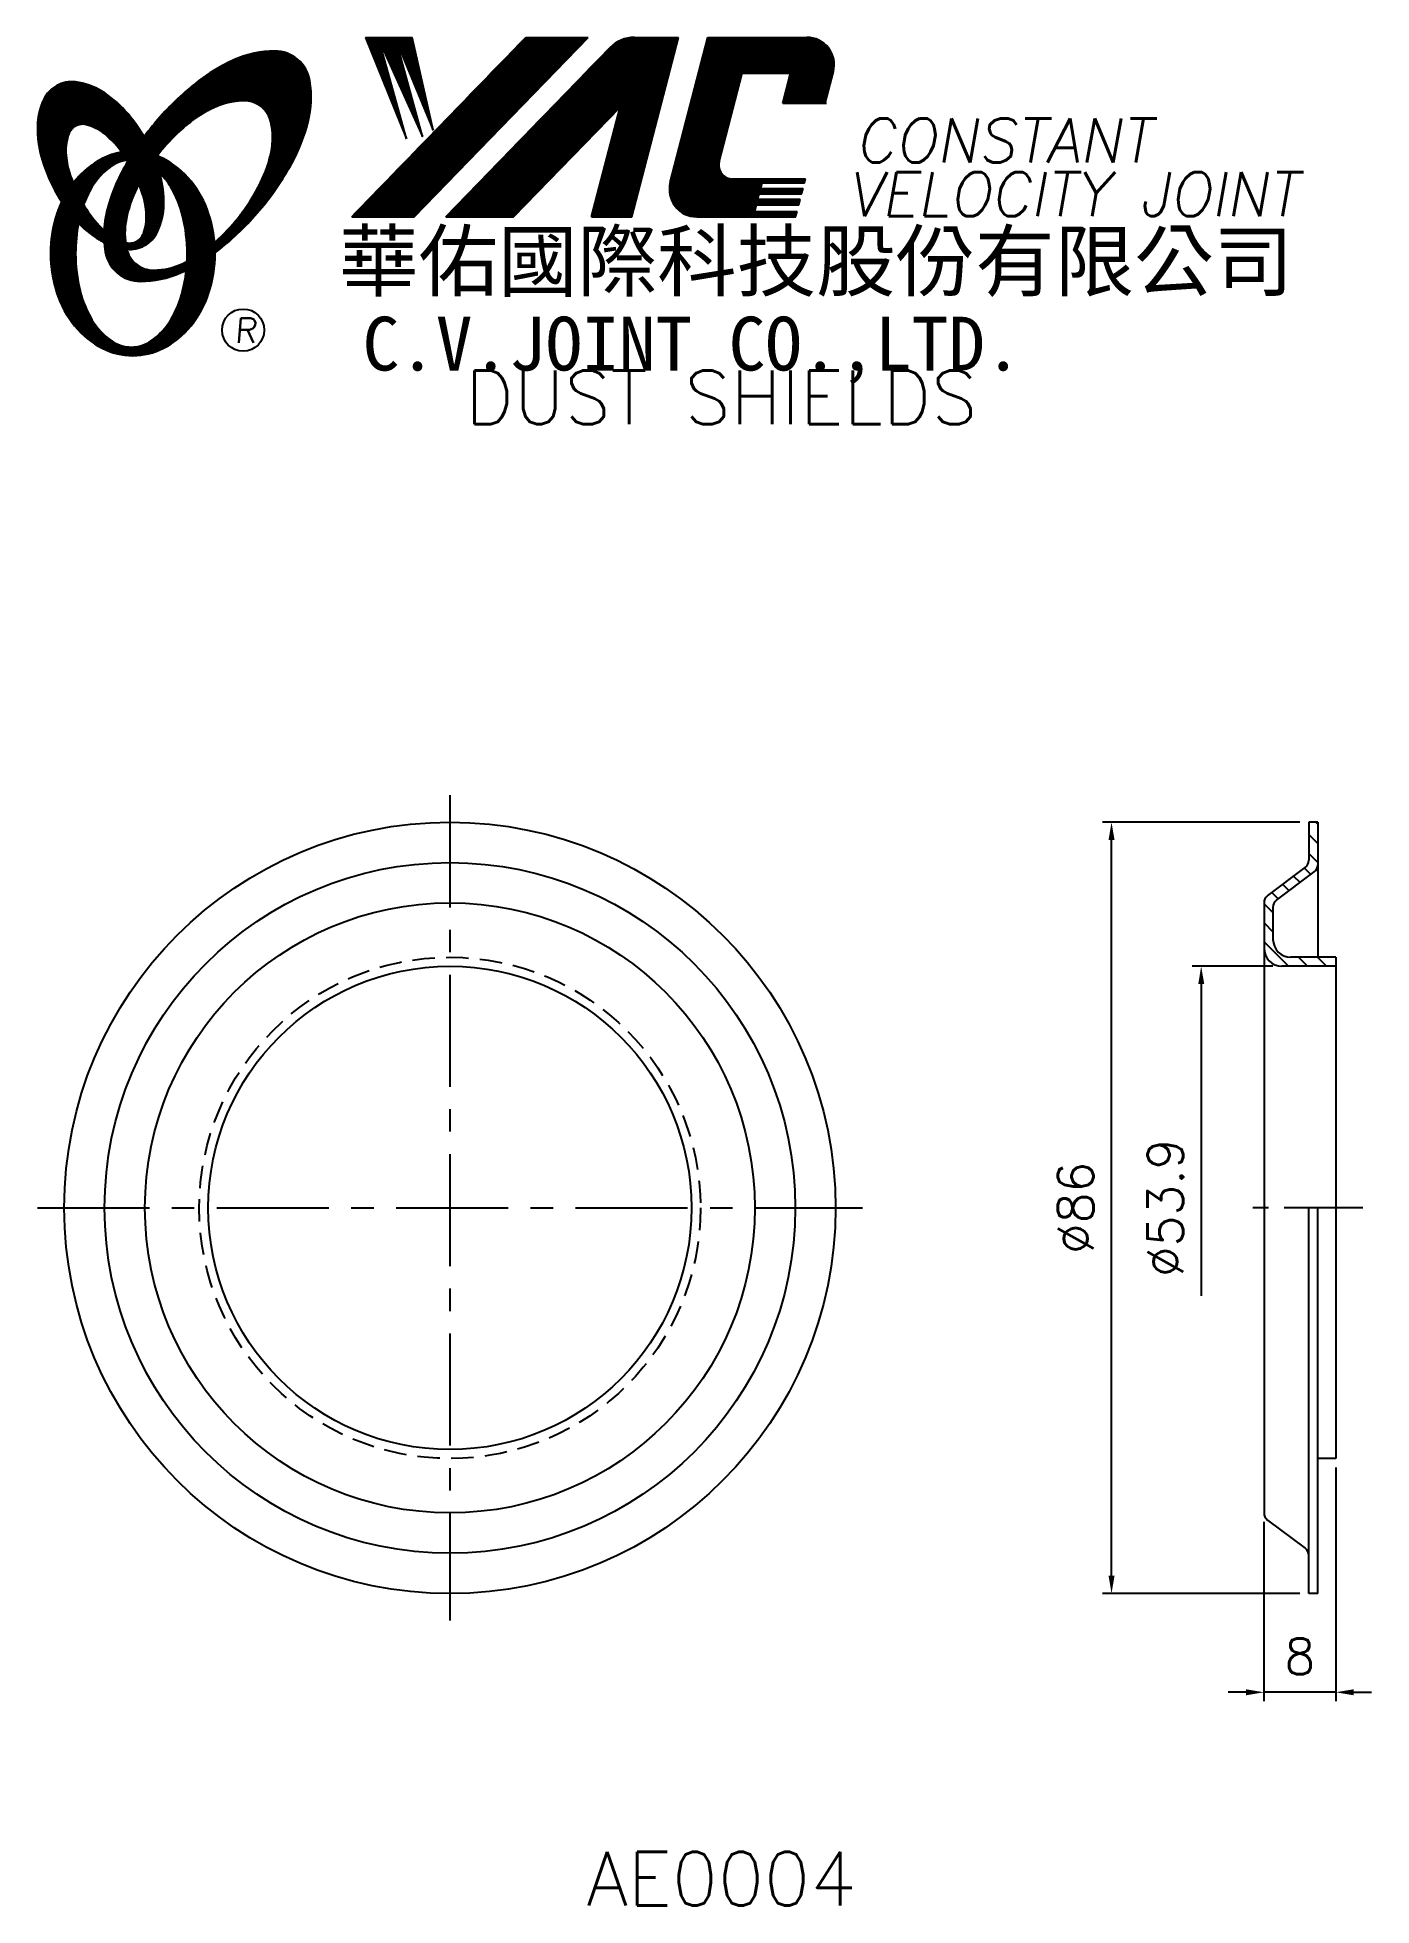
# Model space of a CAD drawing. Extents: x 576 to 724, y 240 to 449.
import ezdxf
from ezdxf.enums import TextEntityAlignment as Align

# ---------------------------------------------------------------- set-up
doc = ezdxf.new("R2010")
doc.units = 0
doc.header["$LTSCALE"] = 10
doc.header["$MEASUREMENT"] = 0
doc.linetypes.add('CENTER', pattern=[2, 1.25, -0.25, 0.25, -0.25])
doc.linetypes.add('HIDDEN', pattern=[0.375, 0.25, -0.125])
doc.layers.get('0').update_dxf_attribs({"linetype": 'CONTINUOUS'})
doc.layers.get('DEFPOINTS').update_dxf_attribs({"linetype": 'CONTINUOUS'})
doc.layers.add('4', color=7, linetype='CONTINUOUS')
doc.styles.add('CHINA', font='KAIU.TTF')
doc.styles.add('ITALICC', font='simplex.shx')
doc.dimstyles.new('STANDARD$0', dxfattribs={"dimtxt": 4, "dimasz": 2, "dimexe": 1, "dimexo": 1, "dimgap": 2, "dimtad": 1, "dimdec": 4, "dimzin": 10, "dimtxsty": 'ITALICC', "dimcen": 2, "dimclrd": 5, "dimclre": 5, "dimclrt": 18, "dimaunit": 1, "dimazin": 3, "dimtp": 0.1, "dimtfac": 0.7, "dimtdec": 4, "dimtmove": 0, "dimatfit": 3, "dimtolj": 1, "dimtzin": 10})
pattern_1 = [(45, (645.057578, 204.776148), (-0.00727476112, 0.00727476112), [])]
pattern_2 = [(45, (476.467032, 241.080557), (-0.00883883476, 0.00883883476), [])]

# ---------------------------------------------------------------- blocks, each defined once
blk = doc.blocks.new('*D4')
at = {"color": 5, "linetype": 'BYBLOCK'}
for p, q in [((713.27, 344.96), (704.27, 344.96)), ((705.27, 342.96), (705.27, 308.21))]:
    blk.add_line(p, q, dxfattribs=at)
blk.add_solid([(704.94, 342.96), (705.61, 342.96), (705.27, 344.96)], dxfattribs=at)
at = {"layer": 'DEFPOINTS', "color": 0, "linetype": 'BYBLOCK'}
for p in [(705.27, 344.96), (714.27, 344.96), (712.27, 291.08)]:
    blk.add_point(p, dxfattribs=at)
at = {"color": 18, "linetype": 'BYBLOCK', "insert": (701.27, 318.02), "char_height": 4, "attachment_point": 5, "rotation": 90, "style": 'ITALICC'}
blk.add_mtext('\\A1;∅53.9', dxfattribs=at)
blk = doc.blocks.new('*D5')
at = {"color": 5, "linetype": 'BYBLOCK'}
for p, q in [((716.27, 361.02), (694.27, 361.02)), ((695.27, 277.02), (695.27, 359.02)), ((716.27, 275.02), (694.27, 275.02))]:
    blk.add_line(p, q, dxfattribs=at)
for points in [[(694.94, 359.02), (695.61, 359.02), (695.27, 361.02)], [(694.94, 277.02), (695.61, 277.02), (695.27, 275.02)]]:
    blk.add_solid(points, dxfattribs=at)
at = {"layer": 'DEFPOINTS', "color": 0, "linetype": 'BYBLOCK'}
for p in [(695.27, 361.02), (717.27, 361.02), (717.27, 275.02)]:
    blk.add_point(p, dxfattribs=at)
at = {"color": 18, "linetype": 'BYBLOCK', "insert": (691.27, 318.02), "char_height": 4, "attachment_point": 5, "rotation": 90, "style": 'ITALICC'}
blk.add_mtext('\\A1;∅86', dxfattribs=at)
blk = doc.blocks.new('*D6')
at = {"color": 5, "linetype": 'BYBLOCK'}
for p, q in [((720.27, 289.08), (720.27, 263.02)), ((712.27, 283.02), (712.27, 263.02)), ((710.27, 264.02), (708.27, 264.02)), ((720.27, 264.02), (712.27, 264.02)), ((722.27, 264.02), (724.27, 264.02))]:
    blk.add_line(p, q, dxfattribs=at)
for points in [[(710.27, 264.35), (710.27, 263.68), (712.27, 264.02)], [(722.27, 264.35), (722.27, 263.68), (720.27, 264.02)]]:
    blk.add_solid(points, dxfattribs=at)
at = {"layer": 'DEFPOINTS', "color": 0, "linetype": 'BYBLOCK'}
for p in [(720.27, 290.08), (712.27, 284.02), (712.27, 264.02)]:
    blk.add_point(p, dxfattribs=at)
at = {"color": 18, "linetype": 'BYBLOCK', "insert": (716.27, 268.02), "char_height": 4, "attachment_point": 5, "style": 'ITALICC'}
blk.add_mtext('\\A1;8', dxfattribs=at)

msp = doc.modelspace()

# ---------------------------------------------------------------- hatches: boundary and pattern name
at = {"layer": '4', "linetype": 'CONTINUOUS'}
h = msp.add_hatch(dxfattribs=at)
h.set_pattern_fill('ANSI31', color=5, scale=0.1, style=0)
h.set_pattern_definition(pattern_2)
h.paths.add_polyline_path([(636.92574, 448.51154), (629.96843, 448.51154), (610.55182, 428.50778), (617.50913, 428.50778)])
h.paths.add_polyline_path([(640.47263, 440.74597), (637.29226, 428.50778), (641.77324, 428.50778), (646.97168, 448.51154), (642.07495, 448.51154, 0.202785967), (639.34088, 447.35512), (621.04674, 428.50778), (628.59366, 428.50778)])
h.paths.add_polyline_path([(654.09974, 444.51312), (659.49345, 444.51312), (658.62444, 441.16911), (663.34126, 441.16911), (664.25797, 444.69667, 0.490800957), (661.30777, 448.51154), (650.27346, 448.51154), (646.0664, 432.32265, 0.490800957), (649.0166, 428.50778), (660.05092, 428.50778), (660.20537, 429.10209), (655.48855, 429.10209), (655.68191, 429.84618), (660.39873, 429.84618), (660.55729, 430.45631), (655.84047, 430.45631), (656.00171, 431.07678), (660.71854, 431.07678), (660.87472, 431.67777), (656.1579, 431.67777), (656.3147, 432.28115), (661.03152, 432.28115), (661.14825, 432.73035), (653.0085, 432.73035, -0.490800957), (651.5334, 434.63778)])
h = msp.add_hatch(dxfattribs=at)
h.set_pattern_fill('ANSI31', color=1, scale=0.1, style=0)
h.set_pattern_definition(pattern_2)
h.paths.add_polyline_path([(617.2838, 448.51154), (612.10647, 448.51154), (616.67724, 437.2078), (613.6113, 448.16578), (618.44604, 437.44346), (615.49803, 448.16578), (619.62525, 438.15043)])
h = msp.add_hatch(dxfattribs=at)
h.set_pattern_fill('ANSI31', color=5, scale=0.082305, style=0)
h.set_pattern_definition([(45, (476.467032, 241.080557), (-0.00727476112, 0.00727476112), [])])
h.paths.add_polyline_path([(598.5025, 441.44906, -0.172879177), (600.44398, 440.7905, -0.172879177), (601.53127, 439.05244, -0.104527385), (601.55905, 435.72425, -0.065680101), (600.38952, 432.3223, -0.051823203), (597.9491, 428.47991, -0.044272532), (595.27413, 425.65357, -0.020203161), (595.32771, 424.51565, 0.006517006), (595.73226, 424.82773, 0.049863361), (600.28569, 429.24079, 0.049863361), (603.87533, 434.46796, 0.063682799), (605.69637, 439.0953, 0.103597411), (605.88567, 443.67928, 0.177892575), (604.53706, 446.04955, 0.177892575), (601.97467, 446.98288, 0.103597411), (597.48687, 446.02983, 0.063682799), (593.22913, 443.46076, 0.049863361), (588.6757, 439.0477, 0.016070017), (587.40501, 437.44139, -0.007061632), (587.65229, 437.00435, -0.031648676), (588.60487, 434.96778, -0.008069351), (589.03678, 435.53209, -0.051823203), (592.21515, 438.79054, -0.065680101), (595.25708, 440.7109, -0.104527385)])
h.paths.add_polyline_path([(585.42683, 428.28774, -0.065680101), (586.59637, 431.6897, -0.006063428), (586.84031, 432.16471, 0.027613469), (586.11347, 433.75278, 0.017011252), (585.58005, 434.68776, 0.007829282), (585.08607, 433.82053, 0.063682799), (583.26502, 429.19319, 0.103597411), (583.07572, 424.60922, 0.177892575), (584.42433, 422.23894, 0.177892575), (586.98672, 421.30561, 0.103597411), (591.47452, 422.25866, 0.008811776), (592.10149, 422.54873, 0.013922709), (592.17881, 423.51854, -0.009086703), (591.7288, 423.3011, -0.104527385), (588.48338, 422.56293, -0.172879177), (586.5419, 423.2215, -0.172879177), (585.45461, 424.95955, -0.104527385)])
h = msp.add_hatch(dxfattribs=at)
h.set_pattern_fill('ANSI31', color=3, scale=0.082305, style=0)
h.set_pattern_definition(pattern_1)
h.paths.add_polyline_path([(582.706, 442.4999, 0.106488277), (579.76412, 443.53847, 0.158297415), (577.67392, 443.14343, 0.158297415), (576.21459, 441.59574, 0.106488277), (575.50378, 438.55797, 0.071723199), (575.92182, 435.24501, 0.058080454), (577.46681, 431.42963, 0.058080454), (579.84785, 428.07184, 0.071723199), (582.41309, 425.93408, 0.020895977), (582.95328, 425.63209, -0.030777155), (582.93737, 427.00831, -0.042059526), (581.84102, 428.17107, -0.04691039), (580.22185, 430.65222, -0.04691039), (579.09357, 433.39171, -0.060581117), (578.69147, 435.65378, -0.10187153), (579.00309, 437.74198, -0.185892489), (579.78318, 438.63362, -0.185892489), (580.95982, 438.77174, -0.10187153), (582.85747, 437.8462, -0.060581117), (584.49431, 436.23393, -0.04691039), (586.11347, 433.75278, -0.04691039), (587.24175, 431.0133, -0.060581117), (587.64385, 428.75123, -0.10187153), (587.33223, 426.66303, -0.185892489), (586.55214, 425.77139, -0.185892489), (585.3755, 425.63327, -0.002013383), (585.3347, 425.64389, 0.021593804), (585.45461, 424.95955, 0.006477741), (585.47261, 424.88252, 0.14950097), (587.44517, 425.29055, 0.158297415), (588.9045, 426.83824, 0.106488277), (589.61532, 429.87601, 0.071723199), (589.19727, 433.18897, 0.058080454), (587.65229, 437.00435, 0.058080454), (585.27124, 440.36215, 0.071723199)])
h = msp.add_hatch(dxfattribs=at)
h.set_pattern_fill('ANSI31', color=1, scale=0.082305, style=0)
h.set_pattern_definition(pattern_1)
h.paths.add_polyline_path([(583.79962, 434.17645, -0.120168026), (585.49142, 434.82984, 0.016865385), (584.89165, 435.71258, 0.076648372), (582.73543, 434.99366, 0.104809576), (579.65097, 432.48056, 0.005838257), (579.48403, 432.26836, 0.028089978), (580.22185, 430.65222, 0.014237292), (580.66398, 429.86718, -0.045767751), (581.58916, 431.80402, -0.106890197)])
h.paths.add_polyline_path([(579.76826, 424.42183, -0.048711043), (580.09836, 427.80217, -0.007865741), (579.84785, 428.07184, -0.037695478), (578.21198, 430.1906, 0.03042545), (577.68665, 428.88662, 0.080710289), (576.96122, 424.42183, 0.080710289), (577.68665, 419.95704, 0.089265679), (579.65097, 416.3631, 0.104809576), (582.73543, 413.85, 0.11926607), (586.14462, 413.02506, 0.11926607), (589.55381, 413.85, 0.104809576), (592.63827, 416.3631, 0.089265679), (594.60259, 419.95704, 0.080710289), (595.32803, 424.42183, 0.080710289), (594.60259, 428.88662, 0.089265679), (592.63827, 432.48056, 0.104809576), (589.55381, 434.99366, 0.025513357), (588.86058, 435.30641, 0.004818181), (588.60487, 434.96778, -0.023722145), (589.14609, 433.37103, -0.065307489), (590.38127, 431.80402, -0.073950765), (591.69372, 428.60629, -0.060532391), (592.20218, 424.42183, -0.060532391), (591.69372, 420.23737, -0.073950765), (590.38127, 417.03964, -0.106890197), (588.17081, 414.66721, -0.153118262), (585.98522, 413.98183, -0.153118262), (583.79962, 414.66721, -0.106890197), (581.58916, 417.03964, -0.073950765), (580.27671, 420.23737, -0.060532391)])
h = msp.add_hatch(dxfattribs=at)
h.set_pattern_fill('ANSI31', color=5, scale=12, angle=90, style=0)
h.set_pattern_definition([(135, (488.306, 240.7296), (-1.06066, -1.06066), [])])
h.paths.add_polyline_path([(713.27461, 347.95745), (713.27461, 351.51745, -0.236067977), (713.67461, 352.31745), (717.87461, 355.46745, 0.236067977), (718.27461, 356.26745), (718.27461, 361.01745), (717.27461, 361.01745), (717.27461, 356.76745, -0.236067977), (716.87461, 355.96745), (712.67461, 352.81745, 0.236067977), (712.27461, 352.01745), (712.27461, 346.95745, 0.414213562), (714.27461, 344.95745), (720.27461, 344.95745), (720.27461, 345.95745), (715.27461, 345.95745, -0.414213562)])

# ---------------------------------------------------------------- linework, layer by layer
at = {"layer": '4', "color": 5, "linetype": 'CONTINUOUS'}
for p, q in [((610.55182, 428.50778), (629.96843, 448.51154)), ((617.50913, 428.50778), (636.92574, 448.51154)), ((629.96843, 448.51154), (636.92574, 448.51154)), ((641.77324, 428.50778), (646.97168, 448.51154)), ((642.07495, 448.51154), (646.97168, 448.51154)), ((646.0664, 432.32265), (650.27346, 448.51154)), ((650.27346, 448.51154), (661.30777, 448.51154)), ((621.04674, 428.50778), (639.34088, 447.35512)), ((651.5334, 434.63778), (654.09974, 444.51312)), ((654.09974, 444.51312), (659.49345, 444.51312)), ((658.62444, 441.16911), (659.49345, 444.51312)), ((663.34126, 441.16911), (664.25797, 444.69667)), ((628.59366, 428.50778), (640.47263, 440.74597)), ((637.29226, 428.50778), (640.47263, 440.74597)), ((658.62444, 441.16911), (663.49169, 441.16911)), ((653.0085, 432.73035), (661.14825, 432.73035)), ((656.1579, 431.67777), (656.3147, 432.28115)), ((656.1579, 431.67777), (660.87472, 431.67777)), ((656.3147, 432.28115), (661.03152, 432.28115)), ((660.71854, 431.07678), (660.87472, 431.67777)), ((661.03152, 432.28115), (661.14825, 432.73035)), ((655.48855, 429.10209), (655.68191, 429.84618)), ((655.48855, 429.10209), (660.20537, 429.10209)), ((655.68191, 429.84618), (660.39873, 429.84618)), ((655.84047, 430.45631), (656.00171, 431.07678)), ((655.84047, 430.45631), (660.55729, 430.45631)), ((656.00171, 431.07678), (660.71854, 431.07678)), ((660.05092, 428.50778), (660.20537, 429.10209)), ((660.39873, 429.84618), (660.55729, 430.45631)), ((610.55182, 428.50778), (617.50913, 428.50778)), ((621.04674, 428.50778), (628.59366, 428.50778)), ((637.29226, 428.50778), (641.77324, 428.50778)), ((649.0166, 428.50778), (660.05092, 428.50778))]:
    msp.add_line(p, q, dxfattribs=at)
at = {"layer": '4', "color": 1, "linetype": 'CONTINUOUS'}
for p, q in [((612.10647, 448.51154), (616.67724, 437.2078)), ((612.10647, 448.51154), (617.2838, 448.51154)), ((616.67724, 437.2078), (613.6113, 448.16578)), ((613.6113, 448.16578), (618.44604, 437.44346)), ((618.44604, 437.44346), (615.49803, 448.16578)), ((615.49803, 448.16578), (619.62525, 438.15043)), ((619.62525, 438.15043), (617.2838, 448.51154))]:
    msp.add_line(p, q, dxfattribs=at)
at = {"layer": '4', "color": 5, "linetype": 'CENTER'}
for p, q in [((621.50195, 364.01745), (621.50195, 272.01745)), ((575.50195, 318.01745), (667.50195, 318.01745))]:
    msp.add_line(p, q, dxfattribs=at)
at = {"layer": '4', "color": 7, "linetype": 'CONTINUOUS'}
for p, q in [((717.27461, 361.01745), (717.27461, 356.76745)), ((718.27461, 361.01745), (717.27461, 361.01745)), ((718.27461, 361.01745), (718.27461, 345.95745)), ((712.67461, 352.81745), (716.87461, 355.96745)), ((713.67461, 352.31745), (717.87461, 355.46745)), ((712.27461, 352.01745), (712.27461, 284.01745)), ((713.27461, 351.51745), (713.27461, 347.95745)), ((720.27461, 345.95745), (715.27461, 345.95745)), ((720.27461, 345.95745), (720.27461, 290.07745)), ((720.27461, 344.95745), (714.27461, 344.95745)), ((717.27461, 275.01745), (717.27461, 318.01745)), ((718.27461, 275.01745), (718.27461, 318.01745)), ((720.27461, 290.07745), (718.27461, 290.07745)), ((712.67461, 283.21745), (716.87461, 280.06745)), ((718.27461, 275.01745), (717.27461, 275.01745))]:
    msp.add_line(p, q, dxfattribs=at)
at = {"layer": '4', "color": 5, "linetype": 'CENTER', "ltscale": 0.7}
msp.add_line((723.27461, 318.01745), (709.27461, 318.01745), dxfattribs=at)
at = {"layer": '4', "color": 5, "linetype": 'CONTINUOUS'}
for points in [[(595.32771, 424.51565, 0.006517006), (595.73226, 424.82773, 0.049863361), (600.28569, 429.24079, 0.049863361), (603.87533, 434.46796, 0.063682799), (605.69637, 439.0953, 0.103597411), (605.88567, 443.67928, 0.177892575), (604.53706, 446.04955, 0.177892575), (601.97467, 446.98288, 0.103597411), (597.48687, 446.02983, 0.063682799), (593.22913, 443.46076, 0.049863361), (588.6757, 439.0477, 0.016070017), (587.40501, 437.44139)], [(595.27413, 425.65357, 0.044272532), (597.9491, 428.47991, 0.051823203), (600.38952, 432.3223, 0.065680101), (601.55905, 435.72425, 0.104527385), (601.53127, 439.05244, 0.172879177), (600.44398, 440.7905, 0.172879177), (598.5025, 441.44906, 0.104527385), (595.25708, 440.7109, 0.065680101), (592.21515, 438.79054, 0.051823203), (589.03678, 435.53209, 0.008069351), (588.60487, 434.96778)], [(585.58005, 434.68776, 0.007829282), (585.08607, 433.82053, 0.063682799), (583.26502, 429.19319, 0.103597411), (583.07572, 424.60922, 0.177892575), (584.42433, 422.23894, 0.177892575), (586.98672, 421.30561, 0.103597411), (591.47452, 422.25866, 0.008811776), (592.10149, 422.54873, 0.008811776)], [(586.84031, 432.16471, 0.006063428), (586.59637, 431.6897, 0.065680101), (585.42683, 428.28774, 0.104527385), (585.45461, 424.95955, 0.172879177), (586.5419, 423.2215, 0.172879177), (588.48338, 422.56293, 0.104527385), (591.7288, 423.3011, 0.009086703), (592.17881, 423.51854, 0.009086703)]]:
    msp.add_lwpolyline(points, format="xyb", dxfattribs=at)
at = {"layer": '4', "color": 3, "linetype": 'CONTINUOUS'}
for points in [[(585.47261, 424.88252, 0.14950097), (587.44517, 425.29055, 0.158297415), (588.9045, 426.83824, 0.106488277), (589.61532, 429.87601, 0.071723199), (589.19727, 433.18897, 0.058080454), (587.65229, 437.00435, 0.058080454), (585.27124, 440.36215, 0.071723199), (582.706, 442.4999, 0.106488277), (579.76412, 443.53847, 0.158297415), (577.67392, 443.14343, 0.158297415), (576.21459, 441.59574, 0.106488277), (575.50378, 438.55797, 0.071723199), (575.92182, 435.24501, 0.058080454), (577.46681, 431.42963, 0.058080454), (579.84785, 428.07184, 0.071723199), (582.41309, 425.93408, 0.020895977), (582.95328, 425.63209, 0.020895977)], [(585.3347, 425.64389, 0.002013383), (585.3755, 425.63327, 0.185892489), (586.55214, 425.77139, 0.185892489), (587.33223, 426.66303, 0.10187153), (587.64385, 428.75123, 0.060581117), (587.24175, 431.0133, 0.04691039), (586.11347, 433.75278, 0.04691039), (584.49431, 436.23393, 0.060581117), (582.85747, 437.8462, 0.10187153), (580.95982, 438.77174, 0.185892489), (579.78318, 438.63362, 0.185892489), (579.00309, 437.74198, 0.10187153), (578.69147, 435.65378, 0.060581117), (579.09357, 433.39171, 0.04691039), (580.22185, 430.65222, 0.04691039), (581.84102, 428.17107, 0.042059526), (582.93737, 427.00831, 0.042059526)]]:
    msp.add_lwpolyline(points, format="xyb", dxfattribs=at)
at = {"layer": '4', "color": 1, "linetype": 'CONTINUOUS'}
for points in [[(578.21198, 430.1906, 0.03042545), (577.68665, 428.88662, 0.080710289), (576.96122, 424.42183, 0.080710289), (577.68665, 419.95704, 0.089265679), (579.65097, 416.3631, 0.104809576), (582.73543, 413.85, 0.11926607), (586.14462, 413.02506, 0.11926607), (589.55381, 413.85, 0.104809576), (592.63827, 416.3631, 0.089265679), (594.60259, 419.95704, 0.080710289), (595.32803, 424.42183, 0.080710289), (594.60259, 428.88662, 0.089265679), (592.63827, 432.48056, 0.104809576), (589.55381, 434.99366, 0.025513357), (588.86058, 435.30641, 0.025513357)], [(584.89165, 435.71258, 0.076648372), (582.73543, 434.99366, 0.104809576), (579.65097, 432.48056, 0.005838257), (579.48403, 432.26836, 0.005838257)], [(580.09836, 427.80217, 0.048711043), (579.76826, 424.42183, 0.060532391), (580.27671, 420.23737, 0.073950765), (581.58916, 417.03964, 0.106890197), (583.79962, 414.66721, 0.153118262), (585.98522, 413.98183, 0.153118262), (588.17081, 414.66721, 0.106890197), (590.38127, 417.03964, 0.073950765), (591.69372, 420.23737, 0.060532391), (592.20218, 424.42183, 0.060532391), (591.69372, 428.60629, 0.073950765), (590.38127, 431.80402, 0.065307489), (589.14609, 433.37103)], [(585.49142, 434.82984, 0.120168026), (583.79962, 434.17645, 0.106890197), (581.58916, 431.80402, 0.045767751), (580.66398, 429.86718, 0.045767751)]]:
    msp.add_lwpolyline(points, format="xyb", dxfattribs=at)
at = {"layer": '4', "color": 5, "linetype": 'CONTINUOUS'}
msp.add_circle((598.44886, 415.87611), 2.35282, dxfattribs=at)
at = {"layer": '4', "color": 7, "linetype": 'CONTINUOUS'}
for radius in [43, 38.5, 34, 26.94]:
    msp.add_circle((621.50195, 318.01745), radius, dxfattribs=at)
at = {"layer": '4', "color": 5, "linetype": 'HIDDEN'}
msp.add_circle((621.50195, 318.01745), 27.94, dxfattribs=at)
at = {"layer": '4', "color": 5, "linetype": 'CONTINUOUS'}
for centre, radius, start, end in [((642.07495, 444.7013), 3.81024, 90, 135.8533387), ((661.30777, 445.46335), 3.04819, 345.4326059, 90), ((653.0085, 434.25444), 1.5241, 165.4326059, 270), ((649.0166, 431.55597), 3.04819, 165.4326059, 270)]:
    msp.add_arc(centre, radius, start, end, dxfattribs=at)
at = {"layer": '4', "color": 7, "linetype": 'CONTINUOUS'}
for centre, radius, start, end in [((716.27461, 356.76745), 1, 306.8698976, 0), ((717.27461, 356.26745), 1, 306.8698976, 0), ((713.27461, 352.01745), 1, 126.8698976, 180), ((714.27461, 351.51745), 1, 126.8698976, 180), ((715.27461, 347.95745), 2, 180, 270), ((714.27461, 346.95745), 2, 180, 270), ((713.27461, 284.01745), 1, 180, 233.1301024), ((716.27461, 279.26745), 1, 0, 53.1301024)]:
    msp.add_arc(centre, radius, start, end, dxfattribs=at)

# ---------------------------------------------------------------- texts
at = {"layer": '4', "color": 5, "linetype": 'CONTINUOUS', "style": 'ITALICC'}
for s, height, oblique, p in [('CONSTANT', 4.9, 10, (666.70064, 434.57825)), ('VELOCITY JOINT', 4.9, 10, (665.82241, 428.58286)), ('R', 2.75625, 5, (597.49017, 414.46651))]:
    msp.add_text(s, height=height, dxfattribs=dict(at, oblique=oblique)).set_placement(p)
at = {"layer": '4', "color": 7, "linetype": 'CONTINUOUS', "style": 'CHINA'}
for s, height, p in [('華佑國際科技股份有限公司', 6.5, (609.13847, 420.31793)), ('C.V.JOINT CO.,LTD.', 6, (611.7671, 411.37171))]:
    msp.add_text(s, height=height, dxfattribs=at).set_placement(p)
at = {"layer": '4', "color": 18, "linetype": 'CONTINUOUS', "style": 'ITALICC'}
for s, p in [('DUST SHIELDS', (651.76983, 405.37889)), ('AE0004', (651.76983, 240.2315))]:
    msp.add_text(s, height=6, dxfattribs=at).set_placement(p, align=Align.CENTER)

# ---------------------------------------------------------------- dimensions: what is measured, and where the dimension line sits
at = {"layer": '4', "color": 7, "linetype": 'CONTINUOUS'}
dim = msp.add_linear_dim(base=(695.27461, 361.01745), p1=(717.27461, 275.01745), p2=(717.27461, 361.01745), angle=90, text='%%C86', dimstyle='STANDARD$0', dxfattribs=at)
dim.commit()
dim.dimension.update_dxf_attribs({"geometry": '*D5', "text_midpoint": (691.27461, 318.01745)})
dim = msp.add_linear_dim(base=(705.27466, 344.95745), p1=(712.27461, 291.07745), p2=(714.27461, 344.95745), angle=90, text='%%C53.9', dimstyle='STANDARD$0', override={"dimcen": -2, "dimse1": 1, "dimsd1": 1}, dxfattribs=at)
dim.commit()
dim.dimension.update_dxf_attribs({"geometry": '*D4', "text_midpoint": (701.27466, 318.01745)})
dim = msp.add_linear_dim(base=(712.27461, 264.01742), p1=(720.27461, 290.07745), p2=(712.27461, 284.01745), text='8', dimstyle='STANDARD$0', dxfattribs=at)
dim.commit()
dim.dimension.update_dxf_attribs({"geometry": '*D6', "text_midpoint": (716.27461, 268.01742)})

doc.saveas('drawing.dxf')
